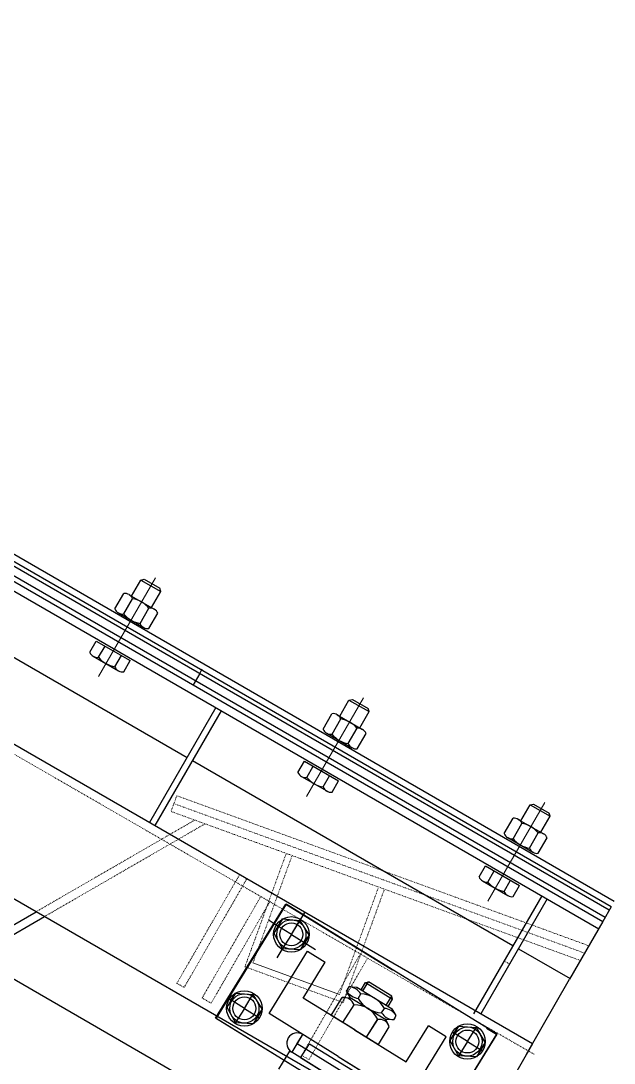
# Model space of a CAD drawing. Header units: millimetres. Extents: x 2827 to 6143, y 72 to 478.
# Drawn here: x 3240.8 to 3311.7, y 204.1 to 328.7 of the extents above; entities that cross this region are included whole.
import ezdxf

# ---------------------------------------------------------------- set-up
doc = ezdxf.new("R2010")
doc.units = ezdxf.units.MM
for name, pattern in [('ACAD_ISO02W100', [15, 12, -3]), ('CENTER', [50.8, 31.75, -6.35, 6.35, -6.35]), ('CENTER2', [28.575, 19.05, -3.175, 3.175, -3.175]), ('HIDDEN', [0.2, 0.1, -0.1])]:
    doc.linetypes.add(name, pattern=pattern)
for name, color, linetype, lineweight in [('中心线', 1, 'CENTER', 13), ('图层1', 1, 'CENTER2', 25), ('图层2', 160, 'Continuous', 25), ('尺寸线', 22, 'Continuous', 13), ('虚线', 8, 'ACAD_ISO02W100', 13)]:
    doc.layers.add(name, color=color, linetype=linetype, lineweight=lineweight)

msp = doc.modelspace()

# ---------------------------------------------------------------- linework, layer by layer
at = {"color": 7, "linetype": 'Continuous'}
for p, q in [((3311.38, 222.77), (2940.38, 437.17)), ((3311.74, 223.43), (2941.4, 437.44)), ((2937.58, 435.04), (3309.9, 220.16)), ((2938.08, 435.9), (3310.4, 221.03)), ((3301.99, 206.4), (2916.79, 428.71)), ((3293.99, 192.54), (2941.91, 395.73)), ((3311.16, 222.38), (3216.18, 277.22)), ((3310.67, 221.51), (3215.68, 276.35)), ((3214.76, 267.13), (3260.67, 240.64)), ((3254.03, 259.93), (3255.13, 261.84)), ((3255.13, 261.84), (3255.54, 261.94)), ((3255.13, 261.84), (3257.53, 260.49)), ((3255.54, 261.94), (3257.42, 260.86)), ((3256.41, 258.55), (3257.53, 260.49)), ((3257.53, 260.49), (3257.42, 260.86)), ((3252.04, 258.4), (3253.09, 260.23)), ((3253.1, 257.79), (3254.16, 259.61)), ((3253.73, 260.1), (3256.74, 258.36)), ((3255.05, 256.66), (3256.11, 258.49)), ((3252.47, 257.91), (3255.48, 256.17)), ((3256.11, 256.05), (3257.17, 257.88)), ((3249.03, 253.22), (3249.8, 254.56)), ((3249.8, 254.56), (3253.87, 252.21)), ((3250.09, 252.61), (3250.86, 253.95)), ((3249.45, 252.74), (3252.47, 251)), ((3252.04, 251.48), (3252.81, 252.82)), ((3253.1, 250.87), (3253.87, 252.21)), ((3262.18, 250.66), (3261.36, 249.25)), ((3278.93, 245.56), (3280.03, 247.47)), ((3280.03, 247.47), (3280.44, 247.57)), ((3280.03, 247.47), (3282.43, 246.12)), ((3280.44, 247.57), (3282.32, 246.49)), ((3264.11, 246.6), (3256.17, 232.85)), ((3264.76, 246.22), (3256.82, 232.48)), ((3276.94, 244.03), (3277.99, 245.86)), ((3278.63, 245.73), (3281.64, 243.99)), ((3281.31, 244.18), (3282.43, 246.12)), ((3282.43, 246.12), (3282.32, 246.49)), ((3278, 243.42), (3279.06, 245.24)), ((3277.37, 243.54), (3280.38, 241.8)), ((3279.95, 242.29), (3281.01, 244.12)), ((3281.01, 241.68), (3282.07, 243.51)), ((3261.32, 240.26), (3299.64, 218.14)), ((3273.93, 238.85), (3274.7, 240.19)), ((3274.7, 240.19), (3278.77, 237.84)), ((3274.99, 238.24), (3275.76, 239.58)), ((3274.36, 238.37), (3277.37, 236.63)), ((3276.94, 237.11), (3277.71, 238.45)), ((3278, 236.5), (3278.77, 237.84)), ((3300.58, 233.06), (3301.68, 234.97)), ((3301.68, 234.97), (3302.09, 235.07)), ((3301.68, 234.97), (3304.08, 233.62)), ((3302.09, 235.07), (3303.97, 233.99)), ((3298.59, 231.53), (3299.65, 233.36)), ((3300.28, 233.23), (3303.29, 231.49)), ((3302.96, 231.69), (3304.08, 233.62)), ((3304.08, 233.62), (3303.97, 233.99)), ((3299.65, 230.92), (3300.71, 232.75)), ((3289.58, 185.43), (3210.46, 231.12)), ((3299.02, 231.05), (3302.03, 229.31)), ((3301.6, 229.79), (3302.66, 231.62)), ((3302.67, 229.18), (3303.72, 231.01)), ((3295.58, 226.36), (3296.35, 227.69)), ((3296.35, 227.69), (3300.43, 225.34)), ((3296.64, 225.74), (3297.41, 227.08)), ((3296.01, 225.87), (3299.02, 224.13)), ((3298.59, 224.62), (3299.36, 225.95)), ((3299.66, 224), (3300.43, 225.34)), ((3303.08, 224.1), (3294.92, 209.97)), ((3303.73, 223.72), (3295.79, 209.97)), ((3234.27, 217.37), (3242.62, 222.19)), ((3235.27, 216.79), (3243.62, 221.61)), ((3310.4, 221.03), (3306.41, 214.12)), ((3310.39, 221.04), (3310.4, 221.04)), ((3309.89, 220.18), (3309.9, 220.17)), ((3300.29, 217.77), (3306.46, 214.21)), ((3301.27, 205.15), (3306.41, 214.12)), ((3306.45, 214.22), (3306.46, 214.22)), ((3301.99, 206.4), (3293.99, 192.54))]:
    msp.add_line(p, q, dxfattribs=at)
at = {"color": 0}
msp.add_line((3262.18, 250.66), (3262.46, 251.22), dxfattribs=at)
at = {"color": 2, "linetype": 'Continuous'}
msp.add_line((3311.38, 222.77), (3310.4, 221.03), dxfattribs=at)
at = {"color": 5, "ltscale": 2}
msp.add_line((3311.38, 222.77), (3311.38, 222.77), dxfattribs=at)
for p, q in [((3270.47, 210.01), (3275.06, 217.46)), ((3275.06, 217.46), (3277.19, 216.14)), ((3274.63, 211.99), (3277.19, 216.14)), ((3279.88, 212.96), (3280.04, 213.23)), ((3280.04, 213.23), (3280.95, 213.18)), ((3280.95, 213.18), (3285.2, 210.56)), ((3281.47, 212.86), (3282, 213.71)), ((3281.69, 212.73), (3282.36, 213.8)), ((3282, 213.71), (3282.36, 213.8)), ((3282, 213.71), (3285.23, 211.72)), ((3285.15, 212.08), (3282.36, 213.8)), ((3274.55, 211.86), (3274.63, 211.99)), ((3277.9, 209.8), (3279.22, 211.92)), ((3279.22, 211.92), (3280.16, 211.91)), ((3279.88, 212.96), (3279.71, 212.7)), ((3279.71, 212.7), (3280.16, 211.91)), ((3279.8, 213.01), (3279.8, 213.01)), ((3282.29, 210.61), (3280.16, 211.91)), ((3281.12, 211.83), (3281.46, 212.36)), ((3281.69, 212.73), (3281.47, 212.86)), ((3284.49, 211), (3285.15, 212.08)), ((3285.23, 211.72), (3285.15, 212.08)), ((3280.72, 208.06), (3274.55, 211.86)), ((3279.31, 208.93), (3280.63, 211.05)), ((3279.31, 208.93), (3280.63, 211.05)), ((3283.93, 210.1), (3284.26, 210.63)), ((3284.49, 211), (3284.7, 210.87)), ((3284.7, 210.87), (3285.23, 211.72)), ((3278.75, 204.86), (3270.47, 210.01)), ((3280.7, 208.07), (3277.89, 209.81)), ((3280.72, 208.06), (3277.9, 209.8)), ((3282.29, 210.61), (3284.43, 209.31)), ((3285.68, 209.78), (3285.2, 210.56)), ((3285.51, 209.52), (3285.35, 209.25)), ((3285.51, 209.52), (3285.68, 209.78)), ((3280.7, 208.07), (3279.29, 208.94)), ((3279.29, 208.94), (3279.29, 208.94)), ((3280.72, 208.06), (3279.31, 208.93)), ((3282.13, 207.18), (3283.45, 209.32)), ((3282.13, 207.18), (3283.46, 209.3)), ((3283.54, 206.32), (3284.85, 208.44)), ((3284.85, 208.44), (3284.43, 209.31)), ((3285.35, 209.25), (3284.43, 209.31)), ((3285.28, 209.26), (3285.29, 209.26)), ((3286.87, 204.26), (3289.52, 208.53)), ((3291.65, 207.22), (3289.52, 208.53)), ((3280.7, 208.07), (3286.87, 204.26)), ((3280.72, 208.06), (3280.72, 208.06)), ((3280.72, 208.06), (3283.54, 206.32)), ((3280.72, 208.06), (3282.13, 207.18)), ((3287.04, 199.75), (3291.65, 207.22)), ((3274.25, 204.71), (3275.29, 206.41)), ((3275.29, 206.41), (3281.68, 202.48)), ((3271.66, 203.37), (3272.97, 205.5)), ((3281.68, 200.12), (3273.18, 205.38)), ((3277.44, 202.74), (3274.25, 204.71)), ((3278.74, 204.87), (3287.04, 199.75)), ((3278.75, 204.86), (3278.75, 204.86)), ((3278.75, 204.86), (3283, 202.24))]:
    msp.add_line(p, q)
msp.add_lwpolyline([(3296.49, 208.27), (3297.68, 207.54), (3289.28, 193.92), (3264.07, 209.48), (3272.47, 223.1), (3285.22, 215.23)])
msp.add_lwpolyline([(3264.13, 209.48), (3289.34, 193.92), (3297.75, 207.54), (3272.53, 223.09)], close=True)
for centre, radius in [((3273.14, 219.48), 2.12), ((3273.14, 219.48), 1.37), ((3267.52, 210.63), 2.12), ((3267.52, 210.63), 1.37), ((3294.19, 206.67), 2.12), ((3294.19, 206.67), 1.37)]:
    msp.add_circle(centre, radius)
at = {"color": 7, "linetype": 'Continuous'}
for centre, radius, start, end in [((3253.25, 259.36), 0.884, 57.1299, 100.0633), ((3253.33, 259.31), 0.884, 19.9367, 62.8701), ((3253.6, 256.33), 3.33, 60.4883, 80.2898), ((3252.87, 258.7), 0.884, 199.9367, 242.8701), ((3253.55, 256.36), 3.33, 39.7102, 59.5117), ((3256.26, 257.62), 0.884, 57.1299, 100.0633), ((3256.34, 257.57), 0.884, 19.9367, 62.8701), ((3252.95, 258.66), 0.884, 237.1299, 280.0633), ((3255.66, 259.91), 3.33, 219.7102, 239.5117), ((3255.61, 259.94), 3.33, 240.4883, 260.2898), ((3255.88, 256.96), 0.884, 199.9367, 242.8701), ((3255.96, 256.92), 0.884, 237.1299, 280.0633), ((3249.86, 253.52), 0.884, 199.9367, 242.8701), ((3249.93, 253.48), 0.884, 237.1299, 280.0633), ((3252.65, 254.74), 3.33, 219.7102, 239.5117), ((3252.6, 254.76), 3.33, 240.4883, 260.2898), ((3252.87, 251.79), 0.884, 199.9367, 242.8701), ((3252.95, 251.74), 0.884, 237.1299, 280.0633), ((3278.15, 244.99), 0.884, 57.1299, 100.0633), ((3278.23, 244.94), 0.884, 19.9367, 62.8701), ((3278.5, 241.96), 3.33, 60.4883, 80.2898), ((3278.45, 241.99), 3.33, 39.7102, 59.5117), ((3277.77, 244.33), 0.884, 199.9367, 242.8701), ((3277.85, 244.29), 0.884, 237.1299, 280.0633), ((3280.56, 245.54), 3.33, 219.7102, 239.5117), ((3281.16, 243.25), 0.884, 57.1299, 100.0633), ((3281.24, 243.2), 0.884, 19.9367, 62.8701), ((3280.51, 245.57), 3.33, 240.4883, 260.2898), ((3280.78, 242.59), 0.884, 199.9367, 242.8701), ((3280.86, 242.55), 0.884, 237.1299, 280.0633), ((3274.76, 239.15), 0.884, 199.9367, 242.8701), ((3274.84, 239.11), 0.884, 237.1299, 280.0633), ((3277.55, 240.37), 3.33, 219.7102, 239.5117), ((3277.5, 240.39), 3.33, 240.4883, 260.2898), ((3277.77, 237.41), 0.884, 199.9367, 242.8701), ((3277.85, 237.37), 0.884, 237.1299, 280.0633), ((3299.8, 232.49), 0.884, 57.1299, 100.0633), ((3299.88, 232.45), 0.884, 19.9367, 62.8701), ((3300.15, 229.47), 3.33, 60.4883, 80.2898), ((3300.1, 229.5), 3.33, 39.7102, 59.5117), ((3299.42, 231.83), 0.884, 199.9367, 242.8701), ((3299.5, 231.79), 0.884, 237.1299, 280.0633), ((3302.21, 233.05), 3.33, 219.7102, 239.5117), ((3302.81, 230.75), 0.884, 57.1299, 100.0633), ((3302.89, 230.71), 0.884, 19.9367, 62.8701), ((3302.17, 233.07), 3.33, 240.4883, 260.2898), ((3302.44, 230.09), 0.884, 199.9367, 242.8701), ((3302.51, 230.05), 0.884, 237.1299, 280.0633), ((3296.41, 226.66), 0.884, 199.9367, 242.8701), ((3296.49, 226.61), 0.884, 237.1299, 280.0633), ((3299.2, 227.87), 3.33, 219.7102, 239.5117), ((3299.15, 227.9), 3.33, 240.4883, 260.2898), ((3299.42, 224.92), 0.884, 199.9367, 242.8701), ((3299.5, 224.87), 0.884, 237.1299, 280.0633)]:
    msp.add_arc(centre, radius, start, end, dxfattribs=at)
for centre, radius, start, end in [((3279.91, 211.44), 1.79, 30.723, 85.9233), ((3279.42, 210.65), 1.28, 17.9731, 98.6716), ((3281.45, 213.93), 2.13, 215.4644, 261.1819), ((3281.34, 209.03), 3.33, 28.6741, 87.9722), ((3280.73, 208.04), 3.01, 24.8258, 91.801), ((3284.11, 213.53), 3.44, 209.7147, 266.9316), ((3284.01, 208.6), 2.05, 35.4999, 83.1427), ((3285.52, 211.16), 1.91, 213.7393, 264.9034), ((3283.71, 208.14), 1.18, 14.7773, 101.888), ((3273.84, 206.44), 1.25, 58.3231, 238.1343), ((3273.84, 206.44), 1.25, 327.9174, 329.1718)]:
    msp.add_arc(centre, radius, start, end)
at = {"layer": '中心线'}
for p, q in [((3250.08, 250.33), (3256.89, 262.13)), ((3274.97, 235.96), (3281.78, 247.75)), ((3296.62, 223.46), (3303.44, 235.25))]:
    msp.add_line(p, q, dxfattribs=at)
at = {"layer": '图层1'}
for p, q in [((3273.14, 219.48), (3274.74, 222.08)), ((3271.33, 220.6), (3270.49, 221.13)), ((3273.14, 219.48), (3271.33, 220.6)), ((3273.14, 219.48), (3274.25, 221.29)), ((3273.14, 219.48), (3272.02, 217.67)), ((3273.14, 219.48), (3274.94, 218.36)), ((3273.14, 219.48), (3276.04, 217.67)), ((3272.02, 217.67), (3271.42, 216.69)), ((3285.15, 215.31), (3285.13, 215.28)), ((3285.22, 215.23), (3285.22, 215.27)), ((3267.52, 210.63), (3268.63, 212.44)), ((3283.05, 211.89), (3283.05, 211.89)), ((3267.52, 210.63), (3265.71, 211.76)), ((3267.52, 210.63), (3266.4, 208.82)), ((3267.52, 210.63), (3269.32, 209.51)), ((3282.27, 210.62), (3282.27, 210.62)), ((3285.21, 209.26), (3285.21, 209.27)), ((3294.19, 206.67), (3295.31, 208.47)), ((3274.49, 207.51), (3273.18, 205.38)), ((3273.84, 206.44), (3274.5, 207.51)), ((3280.7, 208.07), (3280.7, 208.07)), ((3294.19, 206.67), (3292.39, 207.79)), ((3273.84, 206.44), (3284.83, 199.66)), ((3294.19, 206.67), (3293.08, 204.86)), ((3294.19, 206.67), (3296, 205.54)), ((3272.51, 204.31), (3272.5, 204.28))]:
    msp.add_line(p, q, dxfattribs=at)
at = {"layer": '图层2'}
for p, q in [((3272.07, 221.32), (3271.04, 219.61)), ((3271.33, 220.6), (3271.55, 220.47)), ((3271.55, 220.47), (3272.07, 221.32)), ((3272.07, 221.32), (3274.17, 221.16)), ((3274.17, 221.16), (3275.26, 219.33)), ((3271.04, 219.61), (3272.08, 217.77)), ((3275.26, 219.34), (3274.2, 217.64)), ((3274.73, 218.49), (3275.26, 219.34)), ((3274.94, 218.36), (3274.73, 218.49)), ((3274.2, 217.64), (3272.08, 217.77)), ((3266.45, 212.47), (3265.41, 210.76)), ((3265.92, 211.62), (3266.45, 212.47)), ((3266.45, 212.47), (3268.55, 212.31)), ((3268.55, 212.31), (3269.64, 210.49)), ((3265.41, 210.76), (3266.46, 208.92)), ((3265.71, 211.76), (3265.92, 211.62)), ((3269.64, 210.49), (3268.58, 208.8)), ((3269.11, 209.64), (3269.64, 210.49)), ((3269.32, 209.51), (3269.11, 209.64)), ((3268.58, 208.8), (3266.46, 208.92)), ((3293.13, 208.5), (3292.09, 206.8)), ((3292.6, 207.66), (3293.13, 208.5)), ((3293.13, 208.5), (3295.23, 208.34)), ((3295.23, 208.34), (3296.31, 206.52)), ((3292.39, 207.79), (3292.6, 207.66)), ((3292.09, 206.8), (3293.14, 204.95)), ((3296.32, 206.52), (3295.26, 204.83)), ((3295.79, 205.68), (3296.32, 206.52)), ((3296, 205.54), (3295.79, 205.68)), ((3295.26, 204.83), (3293.14, 204.95))]:
    msp.add_line(p, q, dxfattribs=at)
for centre, radius in [((3273.14, 219.48), 1.75), ((3273.14, 219.48), 1.37), ((3267.52, 210.63), 1.75), ((3267.52, 210.63), 1.37), ((3294.19, 206.67), 1.75), ((3294.19, 206.67), 1.37)]:
    msp.add_circle(centre, radius, dxfattribs=at)
at = {"layer": '尺寸线'}
for p, q in [((3250.08, 250.33), (3256.89, 262.13)), ((3274.97, 235.96), (3281.78, 247.75)), ((3296.62, 223.46), (3303.44, 235.25)), ((3278.89, 212.3), (3268.55, 216.06))]:
    msp.add_line(p, q, dxfattribs=at)
at = {"layer": '虚线', "color": 251, "linetype": 'HIDDEN'}
for p, q in [((3302.16, 205.15), (2917.24, 427.29)), ((3259.44, 236.06), (3258.75, 234.18)), ((3259.44, 236.06), (3308.72, 218.12)), ((3259.09, 235.12), (3308.21, 217.24)), ((3242.62, 222.19), (3261.59, 233.15)), ((3258.75, 234.18), (3307.7, 216.36)), ((3243.62, 221.61), (3262.82, 232.7)), ((3272.5, 229.09), (3267.59, 215.61)), ((3273.2, 228.83), (3268.55, 216.06)), ((3259.45, 213.63), (3266.95, 226.62)), ((3260.32, 213.13), (3267.81, 226.12)), ((3283.51, 224.98), (3278.89, 212.3)), ((3284.22, 224.76), (3279.33, 211.33)), ((3274.38, 205.01), (3281.38, 217.14)), ((3275.25, 204.51), (3282.25, 216.64)), ((3298.58, 216.3), (3299.23, 215.93)), ((3279.33, 211.33), (3267.59, 215.61)), ((3259.45, 213.63), (3260.32, 213.13)), ((3274.38, 205.01), (3275.25, 204.51))]:
    msp.add_line(p, q, dxfattribs=at)
at = {"layer": '虚线', "color": 8, "linetype": 'HIDDEN'}
for p, q in [((3262.47, 211.88), (3269.47, 223.99)), ((3270.55, 223.37), (3263.55, 211.25)), ((3263.55, 211.25), (3262.47, 211.88))]:
    msp.add_line(p, q, dxfattribs=at)

doc.saveas('drawing.dxf')
